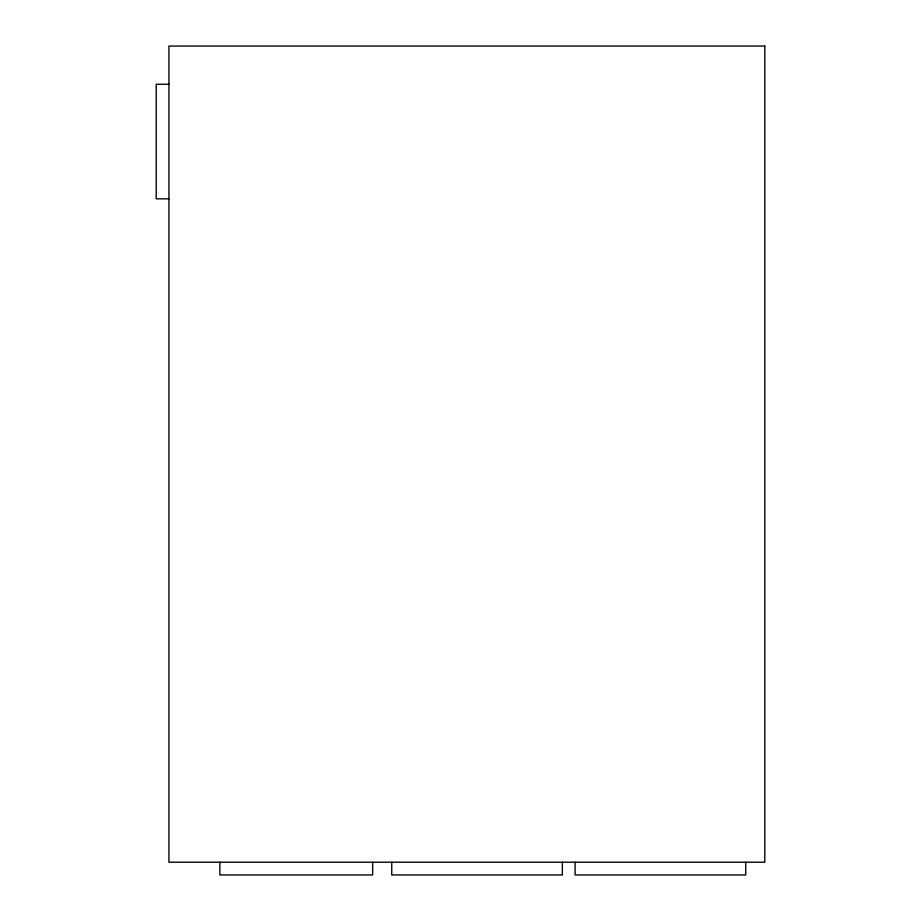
<?xml version="1.0" encoding="UTF-8"?>
<svg xmlns="http://www.w3.org/2000/svg" width="921" height="921" viewBox="0 0 921 921"><rect width="100%" height="100%" fill="white"/><g stroke="black" fill="none" stroke-linecap="round" stroke-linejoin="round"><path stroke-width="1.38" d="M168.923 84.248L156.202 84.248L156.202 198.832L168.923 198.832M745.711 862.217L745.711 874.95L575.095 874.95L575.095 862.217M562.363 862.217L562.363 874.95L391.747 874.95L391.747 862.217M372.648 862.217L372.648 874.95L219.854 874.95L219.854 862.217M764.798 46.05L168.923 46.05L168.923 862.217L764.798 862.217L764.798 46.05"/></g></svg>
